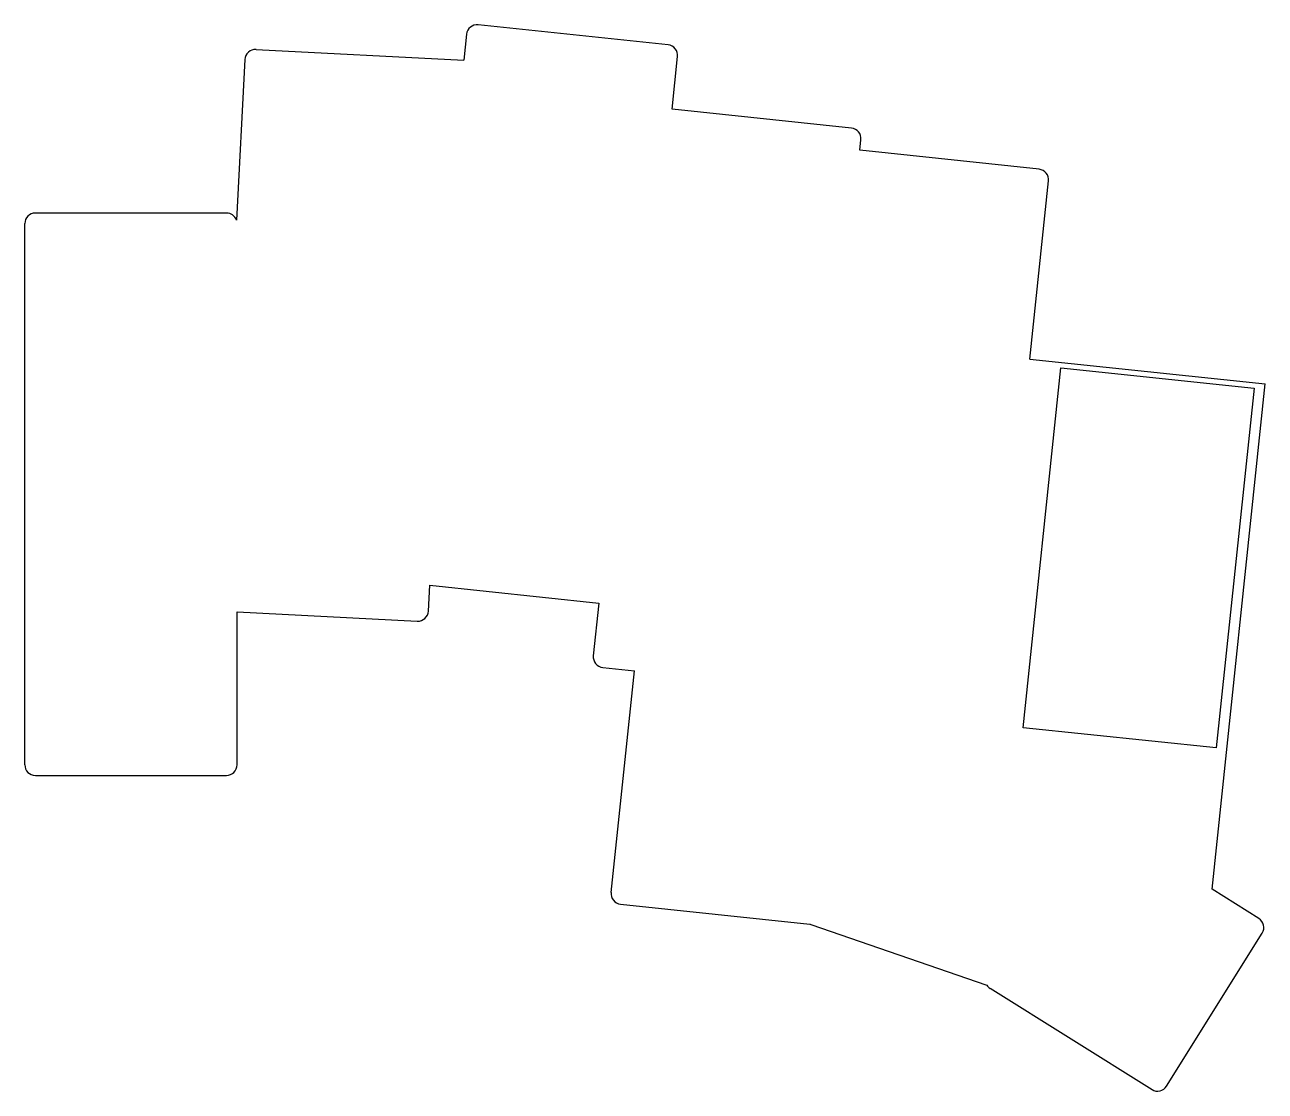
# Model space of a CAD drawing. Header units: millimetres. Extents: x -10 to 107, y -39 to 61.
import ezdxf

# ---------------------------------------------------------------- set-up
doc = ezdxf.new("R2010")
doc.units = ezdxf.units.MM

msp = doc.modelspace()

# ---------------------------------------------------------------- linework, layer by layer
for p, q in [((50.63, 59.35), (32.73, 61.23)), ((31.63, 60.34), (31.37, 57.89)), ((11.79, 58.91), (31.37, 57.89)), ((10.74, 57.97), (9.94, 42.83)), ((51, 53.28), (51.52, 58.25)), ((67.9, 51.5), (51, 53.28)), ((68.69, 49.41), (68.79, 50.4)), ((85.6, 47.63), (68.69, 49.41)), ((84.72, 29.72), (86.49, 46.53)), ((9, 43.5), (-9, 43.5)), ((-10, -8.5), (-10, 42.5)), ((84.72, 29.72), (106.9, 27.39)), ((84.09, -5), (87.65, 28.91)), ((87.65, 28.91), (105.85, 27)), ((101.89, -20.23), (106.9, 27.39)), ((105.85, 27), (102.29, -6.91)), ((28.04, 5.99), (28.17, 8.42)), ((28.17, 8.42), (44.09, 6.74)), ((10, -8.5), (10, 5.93)), ((10, 5.93), (26.99, 5.04)), ((44.09, 6.74), (43.57, 1.77)), ((44.46, 0.67), (47.45, 0.36)), ((45.25, -20.53), (47.45, 0.36)), ((102.29, -6.91), (84.09, -5)), ((-9, -9.5), (9, -9.5)), ((106.3, -22.99), (101.89, -20.23)), ((46.14, -21.63), (63.98, -23.5)), ((64.07, -23.54), (80.65, -29.25)), ((97.61, -38.78), (106.62, -24.37)), ((80.97, -29.56), (96.23, -39.1))]:
    msp.add_line(p, q)
for centre, start, end in [((32.62, 60.24), 84, 174), ((11.74, 57.91), 87, 177), ((50.52, 58.35), 354, 444), ((67.8, 50.51), 354, 444), ((85.49, 46.63), 354, 444), ((-9, 42.5), 90, 180), ((9, 42.5), 19.147, 90), ((27.04, 6.04), 267, 357), ((44.57, 1.67), 174, 264), ((-9, -8.5), 180, 270), ((9, -8.5), 270, 360), ((46.25, -20.63), 174, 264), ((105.77, -23.84), 328, 418), ((64.39, -22.59), 245.5618, 251), ((81.5, -28.72), 212.003, 238), ((96.76, -38.25), 238, 328)]:
    msp.add_arc(centre, 1, start, end)

doc.saveas('drawing.dxf')
